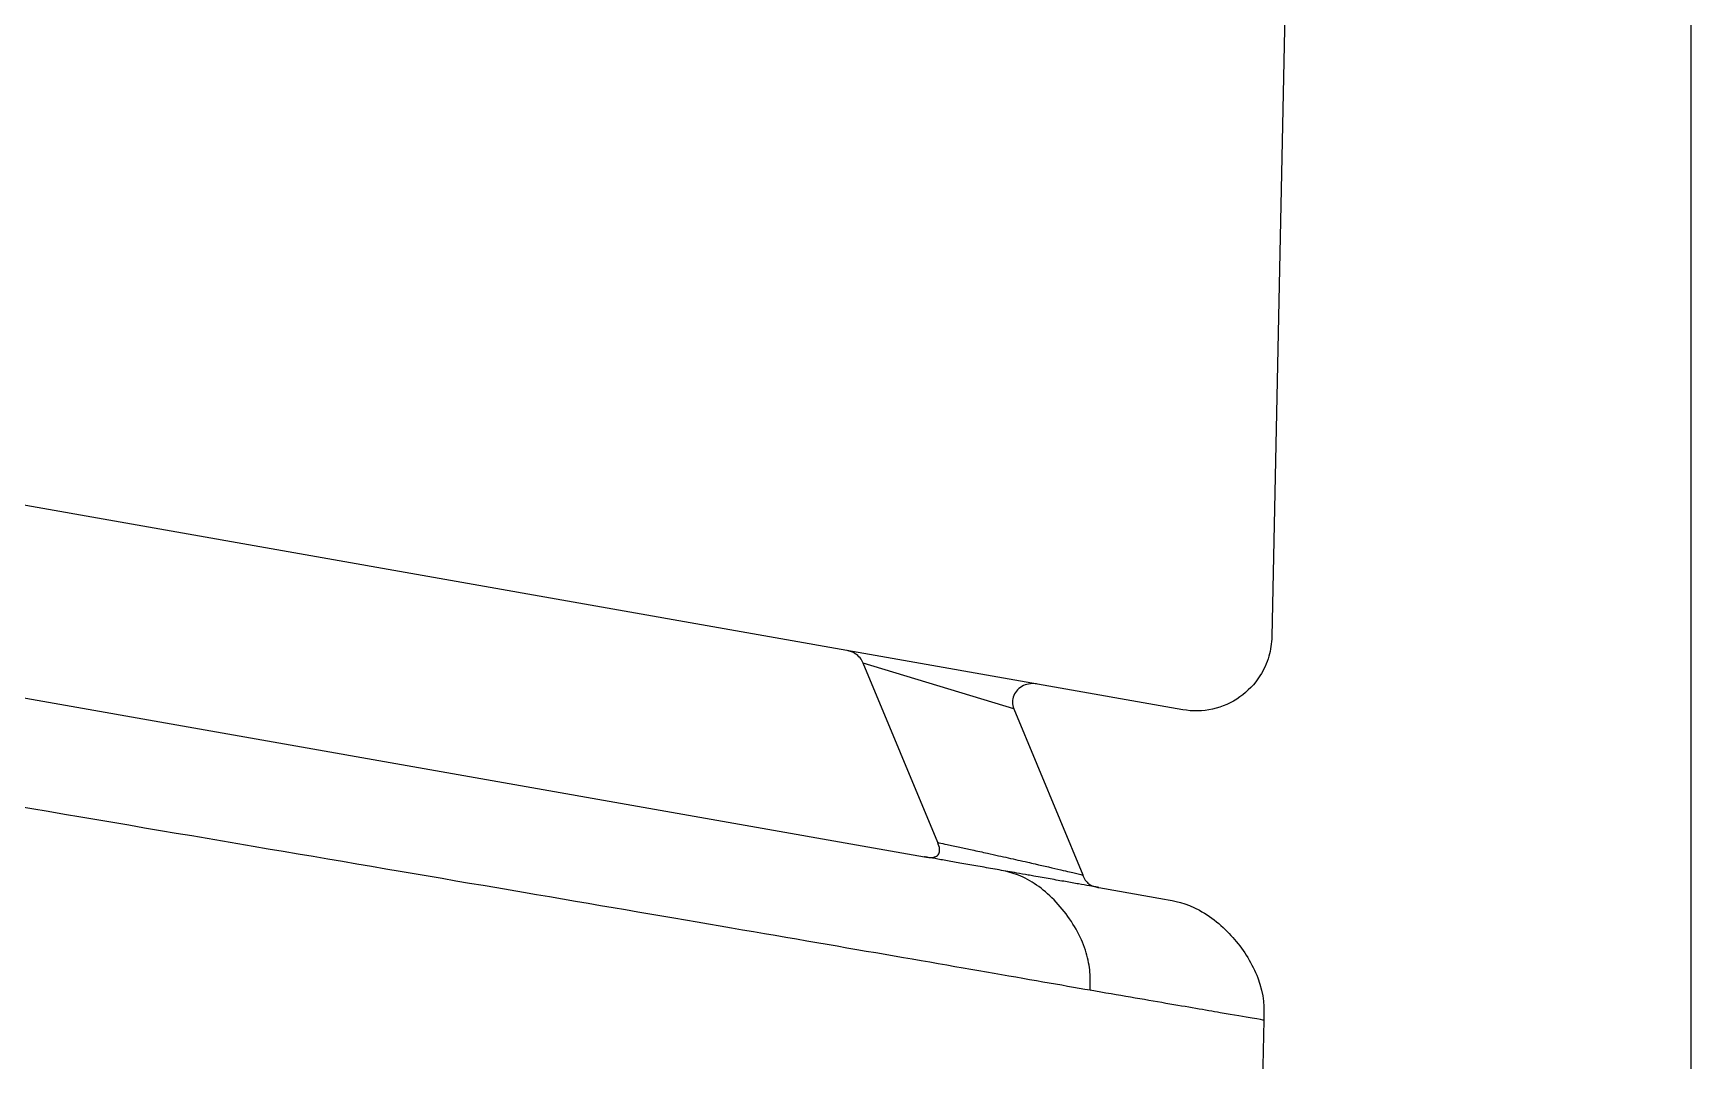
# Model space of a CAD drawing. Header units: inches. Extents: x 0.1 to 2.19, y 0.14 to 1.19.
# Drawn here: x 1.4893 to 1.5767, y 1.082 to 1.1362 of the extents above; entities that cross this region are included whole.
import ezdxf

# ---------------------------------------------------------------- set-up
doc = ezdxf.new("R2010")
doc.units = ezdxf.units.IN
doc.header["$MEASUREMENT"] = 0

# ---------------------------------------------------------------- blocks, each defined once
blk = doc.blocks.new('bn30-3')
for p, q in [((1.37147639819392, 3.148219801718696), (1.37147639819392, 2.617414905546745)), ((1.350295520099436, 3.124411258331783), (1.349381615387671, 3.080221039619907)), ((1.344687616497083, 3.076364571651062), (1.274929428320164, 3.088668409962658)), ((1.270154175894682, 3.079356305955145), (1.331066483745687, 3.068612689950037)), ((1.331761246318393, 3.069363551391319), (1.327838487571704, 3.078821308968152)), ((1.335778529764163, 3.076420156367426), (1.327838487571704, 3.078821308968152)), ((1.335778529764163, 3.076420156367426), (1.339415119959334, 3.067652350164408)), ((1.337389649889957, 3.068125924938172), (1.337389307326724, 3.068126761531133)), ((1.340264103274052, 3.066990428442303), (1.343717979735509, 3.066381239203871)), ((1.33929580838673, 3.061660171239922), (1.339295871761927, 3.061660198229006)), ((1.33980633110253, 3.061866645299013), (1.339804382626653, 3.061865815517322)), ((1.339804583988681, 3.061876839392532), (1.339806532071549, 3.061877669006833)), ((1.348963349825624, 3.059996563076496), (1.3422929036605, 2.737459315725779))]:
    blk.add_line(p, q)
for centre, major_axis, ratio, start_param, end_param in [((1.338952815956588, 3.062590088456979), (0.0003918201415336621, -0.0009200615091237991), 0.9951685722753862, 6.248766262625962, 6.248837650650805), ((1.338992283288476, 3.062553520947773), (0.0001425543639781777, -0.0009898348814314471), 0.9931211253790038, 0.2804206845972423, 0.2804771019011696), ((1.343112648757909, 3.052259865517279), (-0.002512445908339343, 0.009679235684909785), 0.4661756485597109, 0.1890978221623314, 0.18960141950493)]:
    blk.add_ellipse(centre, major_axis=major_axis, ratio=ratio, start_param=start_param, end_param=end_param)
for points, knots in [([(1.349381615140686, 3.080221039625016), (1.349374379143882, 3.079871155765659), (1.349321256802476, 3.079523729817495), (1.349117374452227, 3.078822049979621), (1.348959477575612, 3.078473464295556), (1.348476136689968, 3.077715812857683), (1.348115386314568, 3.077337384204071), (1.347260232371568, 3.07673244063038), (1.346771470513772, 3.076515491185866), (1.345739782534615, 3.076284979956668), (1.345207182555697, 3.07627293144953), (1.344687616497083, 3.076364571651062)], [-0.6917345024424096, -0.6917345024424096, -0.6917345024424096, -0.6917345024424096, -0.5867468294873656, -0.5867468294873656, -0.4725243322132955, -0.4725243322132955, -0.317137928244995, -0.317137928244995, -0.1582758269176818, -0.1582758269176818, -7.42496281520393e-08, -7.42496281520393e-08, -7.42496281520393e-08, -7.42496281520393e-08]), ([(1.327838487571704, 3.078821308968152), (1.327796994773635, 3.078921347594004), (1.327739338805699, 3.079014161613358), (1.327596124630645, 3.079183301015512), (1.327509798843728, 3.079258292362894), (1.327284746407543, 3.079402625279862), (1.327139147694062, 3.079459742675589), (1.326987393802973, 3.0794865087856)], [-0.1127943703481398, -0.1127943703481398, -0.1127943703481398, -0.1127943703481398, -0.08024158268160414, -0.08024158268160414, -0.04622888847335232, -0.04622888847335232, 0, 0, 0, 0]), ([(1.336977018128323, 3.077724554731105), (1.336868778902605, 3.077743645793632), (1.336758117134416, 3.077747178437129), (1.336525845590373, 3.077721952792253), (1.336405217476006, 3.077689140711449), (1.336173179128231, 3.077583111247343), (1.336063521671122, 3.07750775127468), (1.33588736830874, 3.077327666574895), (1.335819421969632, 3.077227143422888), (1.335728420982285, 3.077007514251626), (1.335705608831979, 3.076892423463804), (1.335706290676043, 3.076653146590822), (1.335731730008312, 3.076532990005269), (1.335778529764163, 3.076420156367426)], [-0.2173355259847742, -0.2173355259847742, -0.2173355259847742, -0.2173355259847742, -0.1844365309715019, -0.1844365309715019, -0.147397266087959, -0.147397266087959, -0.1080098099662863, -0.1080098099662863, -0.0718280669254836, -0.0718280669254836, -0.03665116132672053, -0.03665116132672053, -4.791920983171531e-06, -4.791920983171531e-06, -4.791920983171531e-06, -4.791920983171531e-06]), ([(1.339796150808567, 3.061571707215897), (1.336811573182743, 3.062100369996855), (1.332491610031184, 3.062851626878505), (1.32146649050906, 3.064752299021706), (1.314761549372655, 3.065901108081178), (1.299398670279977, 3.068523339417865), (1.290742251081511, 3.069995767178725), (1.272024370740169, 3.073171386952346), (1.261964002783095, 3.074874647615147), (1.251508519877078, 3.076641064378279)], [0, 0, 0, 0, 0.25, 0.25, 0.5, 0.5, 0.75, 0.75, 1, 1, 1, 1]), ([(1.331066483745687, 3.068612689950037), (1.331195101132124, 3.068590004620646), (1.331380983811023, 3.068557278343398), (1.331605681312062, 3.068603745048911), (1.331656969756224, 3.068620649094683), (1.331736121989508, 3.068666071274642), (1.331766190729951, 3.068690284010671), (1.331817396811566, 3.068752865840231), (1.331835899292813, 3.068789773193664), (1.331863378976479, 3.068881088737285), (1.331868904358217, 3.068940160069246), (1.331853826419042, 3.069139238459876), (1.331802445562928, 3.069264982458442), (1.331761682815326, 3.069363732435519)], [-0.1378239786015714, -0.1378239786015714, -0.1378239786015714, -0.1378239786015714, -0.0864069589232795, -0.0864069589232795, -0.07122279958545799, -0.07122279958545799, -0.05990950103048422, -0.05990950103048422, -0.04782433660168006, -0.04782433660168006, -0.03223659612072668, -0.03223659612072668, -0.0004166883895178281, -0.0004166883895178281, -0.0004166883895178281, -0.0004166883895178281]), ([(1.331761682815326, 3.069363732435519), (1.33176941881225, 3.06936203882973), (1.331777269886935, 3.069360323312431), (1.331785235677835, 3.069358586271505), (1.331801501727952, 3.069355039254631), (1.331818245622664, 3.069351408020893), (1.331835456839805, 3.069347692827726), (1.331956106902631, 3.069321649446515), (1.332099824402682, 3.069291458213783), (1.332260930159499, 3.069257627671291), (1.332459669568188, 3.069215894451169), (1.332684759751871, 3.06916852176731), (1.332926929536711, 3.069116212608691), (1.333132571458286, 3.069071793541717), (1.33335051011386, 3.069024091619085), (1.333576921408437, 3.068974808909559), (1.333839379029016, 3.068917680033977), (1.334113224949043, 3.068858245195408), (1.334392510767081, 3.068796765551063), (1.334582786478926, 3.068754879847106), (1.334775499048483, 3.068711555083063), (1.334969785341329, 3.068668264241126), (1.335306993731557, 3.068593127519385), (1.335648991465746, 3.068518100735041), (1.335987942865799, 3.068442844799605), (1.336163285310093, 3.068403914263648), (1.336337804303781, 3.068364827343871), (1.336510465800416, 3.068325903234495), (1.336642042911841, 3.068296241022736), (1.336772539249274, 3.068266673478696), (1.336901544166707, 3.068237347665828), (1.337385131335566, 3.068127417074827), (1.337848814492915, 3.06802063785495), (1.338263382637351, 3.067924079642751), (1.338422812390803, 3.067886946418284), (1.338574794827601, 3.067851363743863), (1.338716855889444, 3.067817688717824), (1.338941838759709, 3.067764357397358), (1.339141312436062, 3.067717531084512), (1.339304197130097, 3.067678490776863), (1.339343047432116, 3.067669179111626), (1.339379814206531, 3.067660346792358), (1.339414354416412, 3.067652032643039)], [0.05960539054762848, 0.05960539054762848, 0.05960539054762848, 0.05960539054762848, 0.0616807330475507, 0.0616807330475507, 0.0616807330475507, 0.06591855770838216, 0.06591855770838216, 0.06591855770838216, 0.0956255684016964, 0.0956255684016964, 0.0956255684016964, 0.132272016399167, 0.132272016399167, 0.132272016399167, 0.163390869604367, 0.163390869604367, 0.163390869604367, 0.199464070735214, 0.199464070735214, 0.199464070735214, 0.224040521025847, 0.224040521025847, 0.224040521025847, 0.266696053327081, 0.266696053327081, 0.266696053327081, 0.2887621232573486, 0.2887621232573486, 0.2887621232573486, 0.305577625256786, 0.305577625256786, 0.305577625256786, 0.368612129416151, 0.368612129416151, 0.368612129416151, 0.3928531995315, 0.3928531995315, 0.3928531995315, 0.431243913088691, 0.431243913088691, 0.431243913088691, 0.4404006409526021, 0.4404006409526021, 0.4404006409526021, 0.4404006409526021]), ([(1.340264103274052, 3.066990428442303), (1.340240241690744, 3.066994637110426), (1.340215010539168, 3.066999087340818), (1.340188460064525, 3.06700377027132), (1.340070229660235, 3.067024623562041), (1.339926055849119, 3.067050052709597), (1.339760235219096, 3.067079299888661), (1.33959193967862, 3.06710898358849), (1.339401185087674, 3.06714262857993), (1.339192134116509, 3.067179500657822), (1.338978656932873, 3.067217153424039), (1.33874641138722, 3.067258116524094), (1.338501469960633, 3.067301318903446), (1.338246671166431, 3.067346259909627), (1.337978037317896, 3.067393641120688), (1.337700456717265, 3.067442600345665), (1.337419139358445, 3.067492218654102), (1.337128866686555, 3.067543416486423), (1.336833731603456, 3.0675954719431), (1.336734879267468, 3.067612907360939), (1.336635455123812, 3.067630443633306), (1.336535616387415, 3.067648053030887), (1.336334332745594, 3.067683555119579), (1.336131369644299, 3.067719353428664), (1.335927905396574, 3.067755240129159), (1.335619984586863, 3.067809550711964), (1.335311064896395, 3.067864037475772), (1.335005136151906, 3.067917996701283), (1.334701074458209, 3.067971626619347), (1.334399819626569, 3.068024761467541), (1.334105412531045, 3.068076688522922), (1.333807502624474, 3.068129233398551), (1.333516793739044, 3.068180508169526), (1.333238357502609, 3.068229618310177), (1.332966418534724, 3.068277582472938), (1.332706106378723, 3.068323495917106), (1.332462484436363, 3.068366465567927), (1.33221175529917, 3.06841068877447), (1.331979109497986, 3.068451722470968), (1.331771853996763, 3.068488277866727), (1.331572606316804, 3.068523420855705), (1.331397100211589, 3.068554376343556), (1.331251923466418, 3.068579982386971), (1.331182919122327, 3.068592153263431), (1.331120986515835, 3.068603076838102), (1.331066483745687, 3.068612689950037)], [0.5499101064905613, 0.5499101064905613, 0.5499101064905613, 0.5499101064905613, 0.556457796485188, 0.556457796485188, 0.556457796485188, 0.585614941338584, 0.585614941338584, 0.585614941338584, 0.615207263181282, 0.615207263181282, 0.615207263181282, 0.645426139892884, 0.645426139892884, 0.645426139892884, 0.676861138274017, 0.676861138274017, 0.676861138274017, 0.708719310995975, 0.708719310995975, 0.708719310995975, 0.7193898648340361, 0.7193898648340361, 0.7193898648340361, 0.740902636471802, 0.740902636471802, 0.740902636471802, 0.77345985542355, 0.77345985542355, 0.77345985542355, 0.805818381108917, 0.805818381108917, 0.805818381108917, 0.838561903634438, 0.838561903634438, 0.838561903634438, 0.870541360887003, 0.870541360887003, 0.870541360887003, 0.903453756408294, 0.903453756408294, 0.903453756408294, 0.935094501338303, 0.935094501338303, 0.935094501338303, 0.9501337477957291, 0.9501337477957291, 0.9501337477957291, 0.9501337477957291]), ([(1.339798069175018, 3.061571667401459), (1.339808218326418, 3.061881103053238), (1.339816301380623, 3.062192539236698), (1.339762359830061, 3.06285057781529), (1.339700728168062, 3.063196679753858), (1.339484650725673, 3.06391521022357), (1.33933059788793, 3.064287138298084), (1.33893766647298, 3.065024491264225), (1.33869918083829, 3.065389415699165), (1.338164278769426, 3.066070955154373), (1.337868255277648, 3.066387069717884), (1.337252290722169, 3.066935220443987), (1.33693274260073, 3.067166756149753), (1.336299072031366, 3.067531031123515), (1.335985342525575, 3.067663269934613), (1.33537619418491, 3.06785029773728), (1.335081168292035, 3.067904586271901), (1.334787616978225, 3.067956362387271)], [0, 0, 0, 0, 0.125, 0.125, 0.25, 0.25, 0.375, 0.375, 0.5, 0.5, 0.625, 0.625, 0.75, 0.75, 0.875, 0.875, 1, 1, 1, 1]), ([(1.339414354416412, 3.067652032643039), (1.339431696141226, 3.067609355273554), (1.339449739474986, 3.067564937811497), (1.339492999599344, 3.067473041506851), (1.339516546607051, 3.067429151403452), (1.339603659612777, 3.067293683412302), (1.339667401180826, 3.067229785990072), (1.339816837460361, 3.06711729193345), (1.339918593908052, 3.067071947035629), (1.340115164251699, 3.067016698288228), (1.340192608430591, 3.067003038589121), (1.340264103274038, 3.066990428442303)], [-0.09593479009535383, -0.09593479009535383, -0.09593479009535383, -0.09593479009535383, -0.08575023053701171, -0.08575023053701171, -0.0755311271937244, -0.0755311271937244, -0.05313441495902772, -0.05313441495902772, -0.0217799907440924, -0.0217799907440924, -5.628493873530338e-07, -5.628493873530338e-07, -5.628493873530338e-07, -5.628493873530338e-07]), ([(1.343717979735509, 3.066381239203871), (1.34423913549864, 3.066289318579031), (1.344841534445521, 3.066183042399835), (1.346297951086953, 3.065394733792978), (1.346928144279552, 3.064823207284846), (1.347919985684676, 3.063659747741859), (1.348360093437925, 3.062961512319674), (1.348989596948883, 3.061300403226433), (1.348976178885515, 3.060607858532968), (1.348963536253969, 3.059996559220032)], [-0.6011750128770421, -0.6011750128770421, -0.6011750128770421, -0.6011750128770421, -0.4660115285876011, -0.4660115285876011, -0.327480436407409, -0.327480436407409, -0.1834340827905029, -0.1834340827905029, -6.908599381760354e-06, -6.908599381760354e-06, -6.908599381760354e-06, -6.908599381760354e-06]), ([(1.348963536247965, 3.059996559221069), (1.34890230433939, 3.060007077775062), (1.348133258635528, 3.06013938394279), (1.346663084309512, 3.060391819393665), (1.345896216602924, 3.060523493979353), (1.344939022482521, 3.060688073647363), (1.343793812495711, 3.060884875029281), (1.343221207502303, 3.060983275720233), (1.342601710068578, 3.061089737931475), (1.341935545755888, 3.061204229490308), (1.34126944877282, 3.061318709477405), (1.340556886484109, 3.061441176122386), (1.339798069175018, 3.061571667401459)], [0.5103606005819747, 0.5103606005819747, 0.5103606005819747, 0.5103606005819747, 0.7500031410091562, 0.7500031410091562, 0.7500031410091562, 0.8750047290013147, 0.8750047290013147, 0.8750047290013147, 0.9375055229973939, 0.9375055229973939, 0.9375055229973939, 1, 1, 1, 1])]:
    blk.add_open_spline(points, degree=3, knots=knots)
for points in [[(1.339800980133433, 3.062341872502479), (1.339800339977835, 3.062341686301451), (1.33979969981015, 3.062341500097297), (1.33979905963038, 3.06234131389003)], [(1.338149078296226, 3.061862241909061), (1.33814903587465, 3.061862229613212), (1.338148993452762, 3.06186221731727), (1.338148951030554, 3.061862205021235)], [(1.339798310720212, 3.061579032545261), (1.339797671927812, 3.061579083090265), (1.339797033558774, 3.061579133559974), (1.339796395613206, 3.061579183954137)]]:
    blk.add_open_spline(points, degree=3)

msp = doc.modelspace()

# ---------------------------------------------------------------- block references
msp.add_blockref('bn30-3', (0.2052389290383929, -1.975856682726583))

doc.saveas('drawing.dxf')
